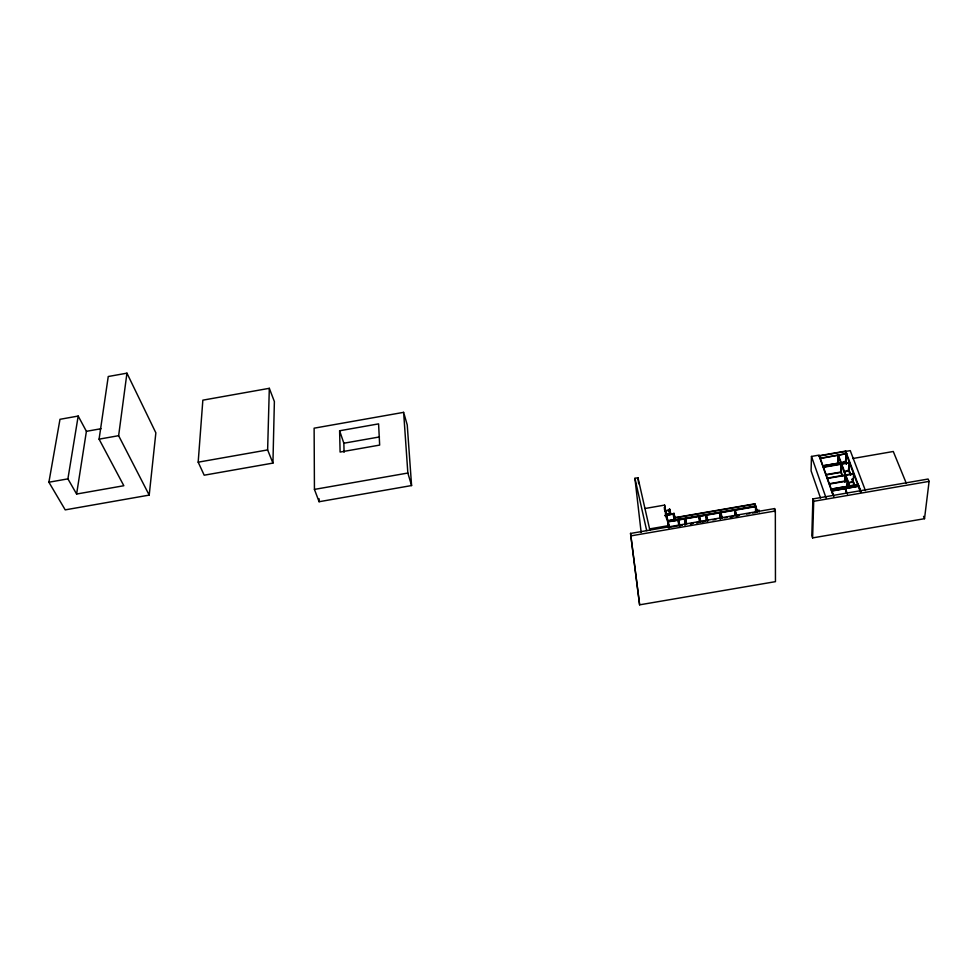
<?xml version="1.0" encoding="UTF-8"?>
<svg xmlns="http://www.w3.org/2000/svg" width="978" height="978" viewBox="0 0 978 978"><rect width="100%" height="100%" fill="white"/><g stroke="black" fill="none" stroke-linecap="round" stroke-linejoin="round"><path stroke-width="1.47" d="M272.935 463.095L274.378 401.542L269.317 388.315L202.849 400.161L198.179 462.178L204.194 475.198L272.935 463.095L267.63 449.917L269.317 388.315M833.941 496.628L819.112 455.112L811.471 456.433L811.092 470.858L820.53 498.022M812.889 498.927L811.826 535.541L812.608 537.9L924.516 518.695L929.1 481.384L928.098 479.037L812.889 498.927L813.708 501.298L812.608 537.9M833.122 495.381L819.087 455.724L845.677 451.102L846.63 453.633L819.992 458.572M831.031 489.171L858.244 484.465L831.031 489.171L833.134 495.064M831.593 491.103L858.88 486.152L831.63 490.858M837.645 463.633L838.036 455.442L849.466 486.298M842.29 476.249L840.738 472.044L841.166 463.865L823.464 466.934M841.325 472.313L841.74 464.122L849.454 462.79L848.977 470.98L843.88 471.873M845.677 451.102L860.958 492.056M845.591 461.909L846.031 453.694M846.153 454.024L845.713 462.239L841.202 463.022M844.906 481.812L845.273 474.99L827.437 478.083M845.029 482.154L845.408 475.332L827.559 478.425M845.725 477.973L845.872 475.247L853.635 473.914L853.134 482.093L847.987 482.985M845.322 488.804L847.4 494.098M847.058 486.066L847.364 480.626L829.454 483.719M847.18 486.408L847.486 480.968L829.576 484.061M848.855 470.65L849.32 462.447L841.618 463.78M853.171 479.024L852.999 481.763L849.149 482.423M149.206 495.1L155.857 432.838L126.944 373.168L108.252 376.518L99.084 439.159L123.827 485.724L76.614 494.037L67.91 478.865L78.191 416.053L59.988 419.305L48.9 482.227L65.22 509.868L149.206 495.1L118.631 435.687L126.944 373.168M76.614 494.037L86.406 431.322L78.191 416.053M86.406 431.322L100.991 428.731M99.084 439.159L118.631 435.687M403.633 412.349L314.121 428.181L314.439 489.403L319.097 501.726L411.579 485.553L407.239 424.941L403.633 412.349L407.85 473.034L411.579 485.553M339.611 430.772L378.584 423.877L379.66 445.088L340.099 452.056L339.611 430.772L343.853 443.217L344.085 452.337M48.9 482.227L67.91 478.865M198.179 462.178L267.63 449.917M343.853 443.217L379.476 436.946M314.439 489.403L407.85 473.034M641.152 532.46L634.918 478.303L637.974 477.777L649.869 530.113M819.087 456.041L850.249 450.626L865.432 490.589M846.63 453.633L819.992 458.254L819.087 455.724M852.767 458.523L893.281 451.494L906.288 483.254M844.307 462.129L822.767 465.858L844.295 462.215M823.17 466.139L838.195 463.535L838.501 455.357L849.931 486.213M823.574 467.276L841.288 464.195L840.872 472.386L826.214 474.929M826.092 474.587L840.738 472.056M845.029 471.31L847.584 470.87M644.954 508.511L664.612 505.1L665.358 509.489L664.429 509.66M845.75 474.917L853.501 473.572M665.174 507.448L664.233 507.606L668.854 526.836M669.575 513.548L669.649 509.098L670.737 513.523L665.859 514.514M665.003 510.724L669.294 509.978L670.223 514.012L665.92 514.758M665.028 511.029L669.319 510.284M665.884 514.587L670.187 513.841M664.906 515.43L673.524 513.939L674.869 519.55M664.93 515.736L673.524 513.939M831.606 489.746L857.877 485.21M674.343 517.741L755.175 503.768L755.896 508.976M674.16 518.059L754.735 504.147L757.07 511.873M667.656 520.785L675.443 519.404L673.879 513.047L675.04 519.587M678.622 524.831L678.61 518.927L679.783 525.516M667.668 520.895L674.893 519.721M667.717 521.127L755.847 505.981M668.145 521.567L755.847 506.274L757.522 511.787M674.722 520.638L684.527 518.939L684.967 525.296M668.17 521.873L678.267 520.125M649.588 528.915L669.038 525.553L664.698 507.521L669.221 527.533L667.632 522.986M756.141 510.687L759.136 510.174L759.16 512.093M813.708 501.298L929.1 481.384M630.553 533.45L774.588 508.584L775.334 510.981L775.456 581.653L639.624 604.832L630.553 533.45L639.624 604.832M668.035 527.57L682.179 525.162L679.404 525.736M690.346 523.743L693.329 523.23M699.319 522.203L696.324 522.717L699.319 522.301M702.192 521.653L705.297 521.164M712.779 519.88L715.774 519.367M724.136 517.912L727.131 517.399M730.138 516.885L733.133 516.372M739.124 515.333L736.128 515.846L739.124 515.43M746.617 514.037L749.613 513.523M752.62 513.01L755.615 512.484M690.346 523.841L693.341 523.328M702.314 521.775L705.309 521.262M730.138 516.983L733.133 516.457M631.067 535.858L775.334 510.981M923.55 516.36L924.516 518.695M858.244 484.465L860.982 491.751M845.2 451.494L860.493 492.13M849.479 471.249L850.542 474.098M853.207 481.237L854.283 484.086M845.285 461.103L846.483 463.963M848.391 468.975L850.664 475.161M852.095 478.902L854.858 486.274M845.273 461.31L846.325 464.11M848.415 469.709L850.505 475.308M852.07 479.513L854.161 485.112M841.202 471.958L842.743 476.164M846.862 492.998L845.151 488.523L846.679 493.034M811.471 456.433L826.08 497.985M736.874 515.944L735.224 510.186L735.322 513.083M736.434 516.029L734.771 510.259L734.979 516.042M720.774 512.338L722.314 517.863M720.334 512.411L721.874 517.937M719.894 512.484L721.422 518.022M707.925 520.944L706.385 515.174L706.642 519.489M707.485 521.017L705.945 515.247L706.287 520.993M700.957 522.142L699.441 516.372L699.82 522.118M700.517 522.228L699.001 516.445L699.368 522.191M685.333 518.45L686.727 524M684.881 518.536L686.287 524.086M684.441 518.609L685.847 524.159M678.133 519.012L679.612 525.467M677.791 520.21L679.319 525.699M673.072 514.33L674.453 519.966M669.184 509.171L670.333 513.719M668.854 510.369L669.759 514.086M665.419 513.756L666.751 519.306M634.918 478.303L646.702 530.663M637.974 477.777L638.646 483.743M664.612 505.1L665.138 510.834M669.038 525.553L669.221 527.533M668.561 525.638L668.756 527.68M669.649 509.098L670.04 513.462M678.61 518.927L678.842 521.836M685.615 521.457L685.419 518.792L719.979 512.814L720.236 518.193M720.994 515.357L720.872 512.668L755.505 506.69L755.603 512.093M719.942 513.609L720.211 519.208M319.072 498.743L319.097 501.726M774.588 508.584L774.6 511.604"/></g></svg>
